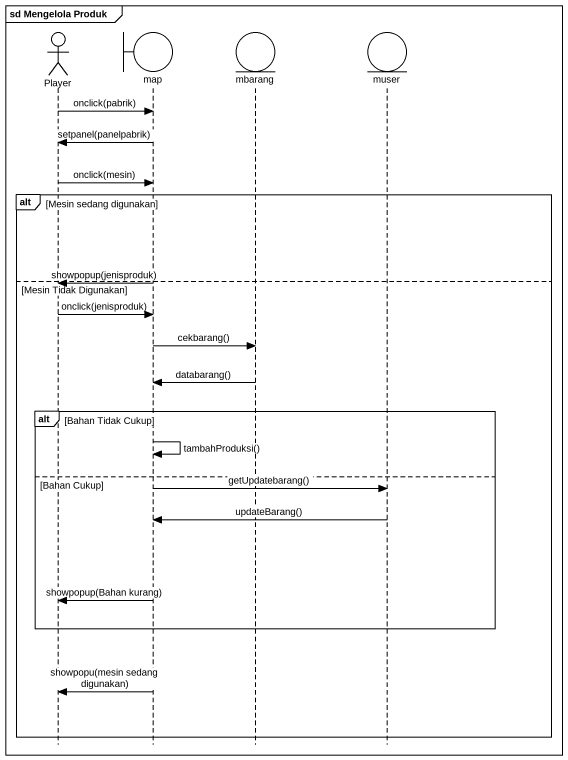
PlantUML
@startuml
mainframe sd Mengelola Produk
hide footbox
actor Player
boundary "map" as map_
entity mbarang
entity muser

Player -> map_ : onclick(pabrik)
map_ -> Player : setpanel(panelpabrik)
Player -> map_ : onclick(mesin)
alt Mesin sedang digunakan
else Mesin Tidak Digunakan
  map_ -> Player : showpopup(jenisproduk)
  Player -> map_ : onclick(jenisproduk)
  map_ -> mbarang : cekbarang()
  mbarang -> map_ : databarang()
  alt Bahan Tidak Cukup
    map_ -> map_ : tambahProduksi()
  else Bahan Cukup
    map_ -> muser : getUpdatebarang()
    muser -> map_ : updateBarang()
    map_ -> Player : showpopup(Bahan kurang)
  end
  map_ -> Player : showpopu(mesin sedang digunakan)
end
@enduml
